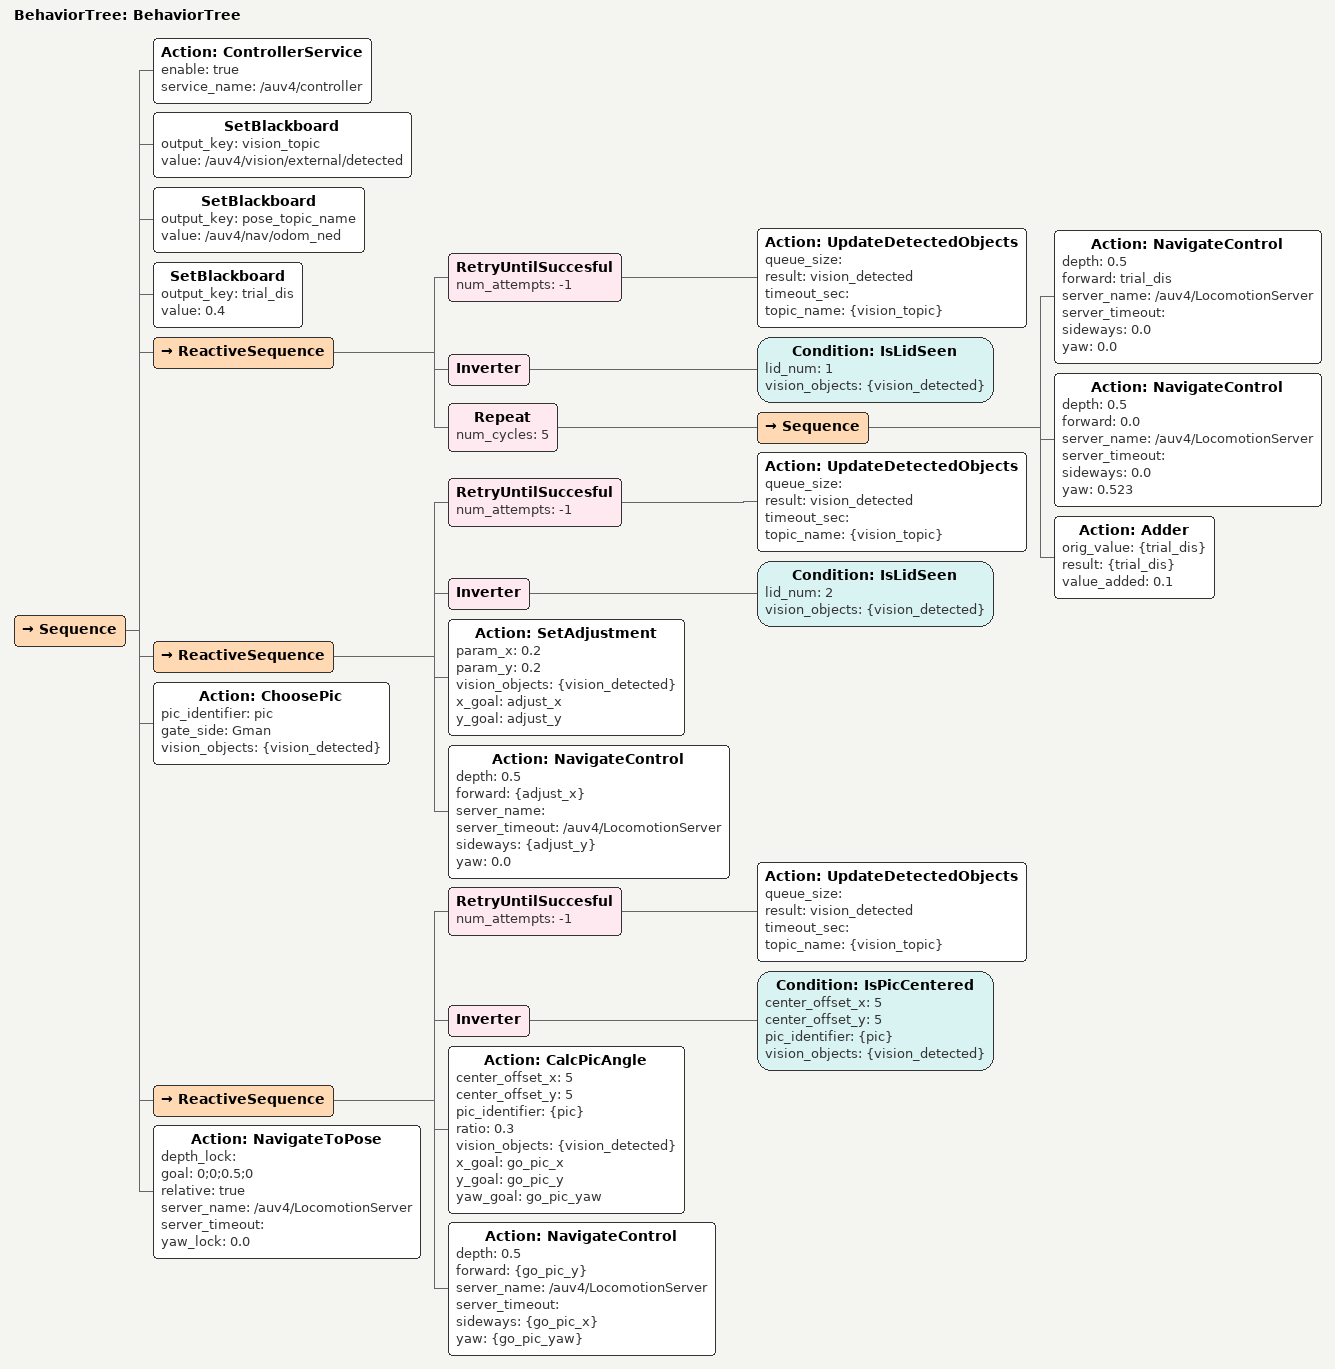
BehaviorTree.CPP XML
<?xml version="1.0"?>
<root main_tree_to_execute="BehaviorTree">
    <BehaviorTree ID="BehaviorTree">
        <Sequence>
            <Action ID="ControllerService" enable="true" service_name="/auv4/controller"/>
            <SetBlackboard output_key="vision_topic" value="/auv4/vision/external/detected"/>
            <SetBlackboard output_key="pose_topic_name" value="/auv4/nav/odom_ned"/>
            <SetBlackboard output_key="trial_dis" value="0.4"/>
            <ReactiveSequence>
                <RetryUntilSuccesful num_attempts="-1">
                    <Action ID="UpdateDetectedObjects" queue_size="" result="vision_detected" timeout_sec="" topic_name="{vision_topic}"/>
                </RetryUntilSuccesful>
                <Inverter>
                    <Condition ID="IsLidSeen" lid_num="1" vision_objects="{vision_detected}"/>
                </Inverter>
                <Repeat num_cycles="5">
                    <Sequence>
                        <Action ID="NavigateControl" depth="0.5" forward="trial_dis" server_name="/auv4/LocomotionServer" server_timeout="" sideways="0.0" yaw="0.0"/>
                        <Action ID="NavigateControl" depth="0.5" forward="0.0" server_name="/auv4/LocomotionServer" server_timeout="" sideways="0.0" yaw="0.523"/>
                        <Action ID="Adder" orig_value="{trial_dis}" result="{trial_dis}" value_added="0.1"/>
                    </Sequence>
                </Repeat>
            </ReactiveSequence>
            <ReactiveSequence>
                <RetryUntilSuccesful num_attempts="-1">
                    <Action ID="UpdateDetectedObjects" queue_size="" result="vision_detected" timeout_sec="" topic_name="{vision_topic}"/>
                </RetryUntilSuccesful>
                <Inverter>
                    <Condition ID="IsLidSeen" lid_num="2" vision_objects="{vision_detected}"/>
                </Inverter>
                <Action ID="SetAdjustment" param_x="0.2" param_y="0.2" vision_objects="{vision_detected}" x_goal="adjust_x" y_goal="adjust_y"/>
                <Action ID="NavigateControl" depth="0.5" forward="{adjust_x}" server_name="" server_timeout="/auv4/LocomotionServer" sideways="{adjust_y}" yaw="0.0"/>
            </ReactiveSequence>
            <Action ID="ChoosePic" pic_identifier="pic" gate_side="Gman" vision_objects="{vision_detected}"/>
            <ReactiveSequence>
                <RetryUntilSuccesful num_attempts="-1">
                    <Action ID="UpdateDetectedObjects" queue_size="" result="vision_detected" timeout_sec="" topic_name="{vision_topic}"/>
                </RetryUntilSuccesful>
                <Inverter>
                    <Condition ID="IsPicCentered" center_offset_x="5" center_offset_y="5" pic_identifier="{pic}" vision_objects="{vision_detected}"/>
                </Inverter>
                <Action ID="CalcPicAngle" center_offset_x="5" center_offset_y="5" pic_identifier="{pic}" ratio="0.3" vision_objects="{vision_detected}" x_goal="go_pic_x" y_goal="go_pic_y" yaw_goal="go_pic_yaw"/>
                <Action ID="NavigateControl" depth="0.5" forward="{go_pic_y}" server_name="/auv4/LocomotionServer" server_timeout="" sideways="{go_pic_x}" yaw="{go_pic_yaw}"/>
            </ReactiveSequence>
            <Action ID="NavigateToPose" depth_lock="" goal="0;0;0.5;0" relative="true" server_name="/auv4/LocomotionServer" server_timeout="" yaw_lock="0.0"/>
        </Sequence>
    </BehaviorTree>
</root>
